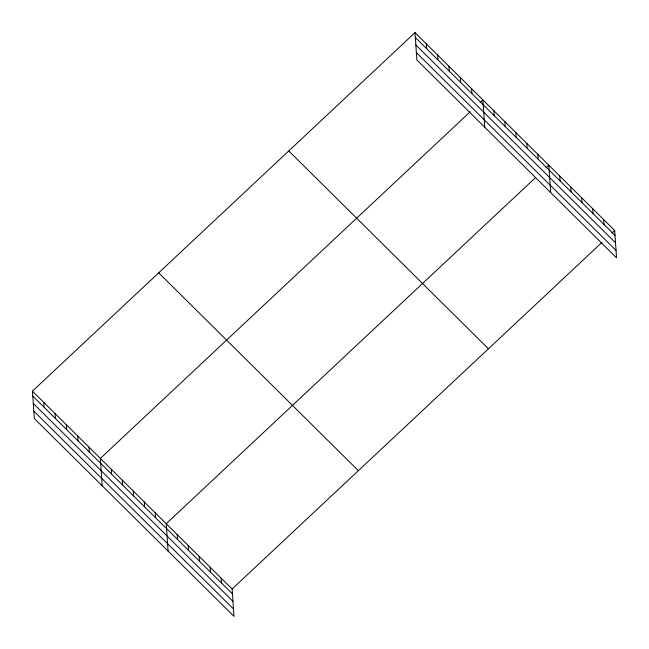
<?xml version="1.0" encoding="UTF-8"?>
<svg xmlns="http://www.w3.org/2000/svg" width="649" height="649" viewBox="0 0 649 649"><rect width="100%" height="100%" fill="white"/><g stroke="black" fill="none" stroke-linecap="round" stroke-linejoin="round"><path stroke-width="0.97" d="M32.45 391.152L232.123 589L233.989 616.372L34.316 418.532L32.45 391.152L415.011 32.628L614.684 230.468L616.55 257.848L416.877 60L415.011 32.628M470.274 111.725L100.344 458.421L102.209 485.793M480.09 102.526L482.897 99.897L484.762 127.269M535.466 177.672L166.233 523.711L168.099 551.082M545.987 167.815L548.794 165.187L550.66 192.558M232.123 589L602.061 242.304M611.877 233.105L614.684 230.468M415.344 37.52L615.017 235.368M415.847 44.935L615.52 242.783M416.366 52.585L616.047 250.425M288.764 150.941L488.437 348.789M158.697 272.84L358.37 470.687M32.783 396.044L232.456 593.892M33.286 403.467L232.967 601.307M33.813 411.109L233.486 608.957M603.7 219.589L604.032 224.481M592.724 208.71L593.056 213.602M581.739 197.831L582.072 202.723M570.755 186.944L571.088 191.836M559.771 176.066L560.103 180.957M537.81 154.3L538.143 159.192M526.826 143.421L527.158 148.313M515.841 132.542L516.182 137.434M504.865 121.655L505.198 126.547M493.881 110.776L494.214 115.668M471.58 88.686L471.92 93.578M460.271 77.474L460.603 82.366M448.954 66.263L449.286 71.155M437.637 55.051L437.97 59.943M426.32 43.84L426.661 48.732M221.147 578.121L221.479 583.013M210.162 567.234L210.495 572.126M199.178 556.355L199.511 561.247M188.194 545.476L188.526 550.368M177.218 534.589L177.55 539.481M155.249 512.832L155.582 517.724M144.265 501.945L144.605 506.837M133.288 491.066L133.621 495.958M122.304 480.187L122.637 485.079M111.32 469.3L111.652 474.192M89.027 447.21L89.359 452.102M77.71 435.998L78.042 440.89M66.393 424.787L66.725 429.679M55.084 413.575L55.416 418.467M43.767 402.364L44.1 407.256"/></g></svg>
